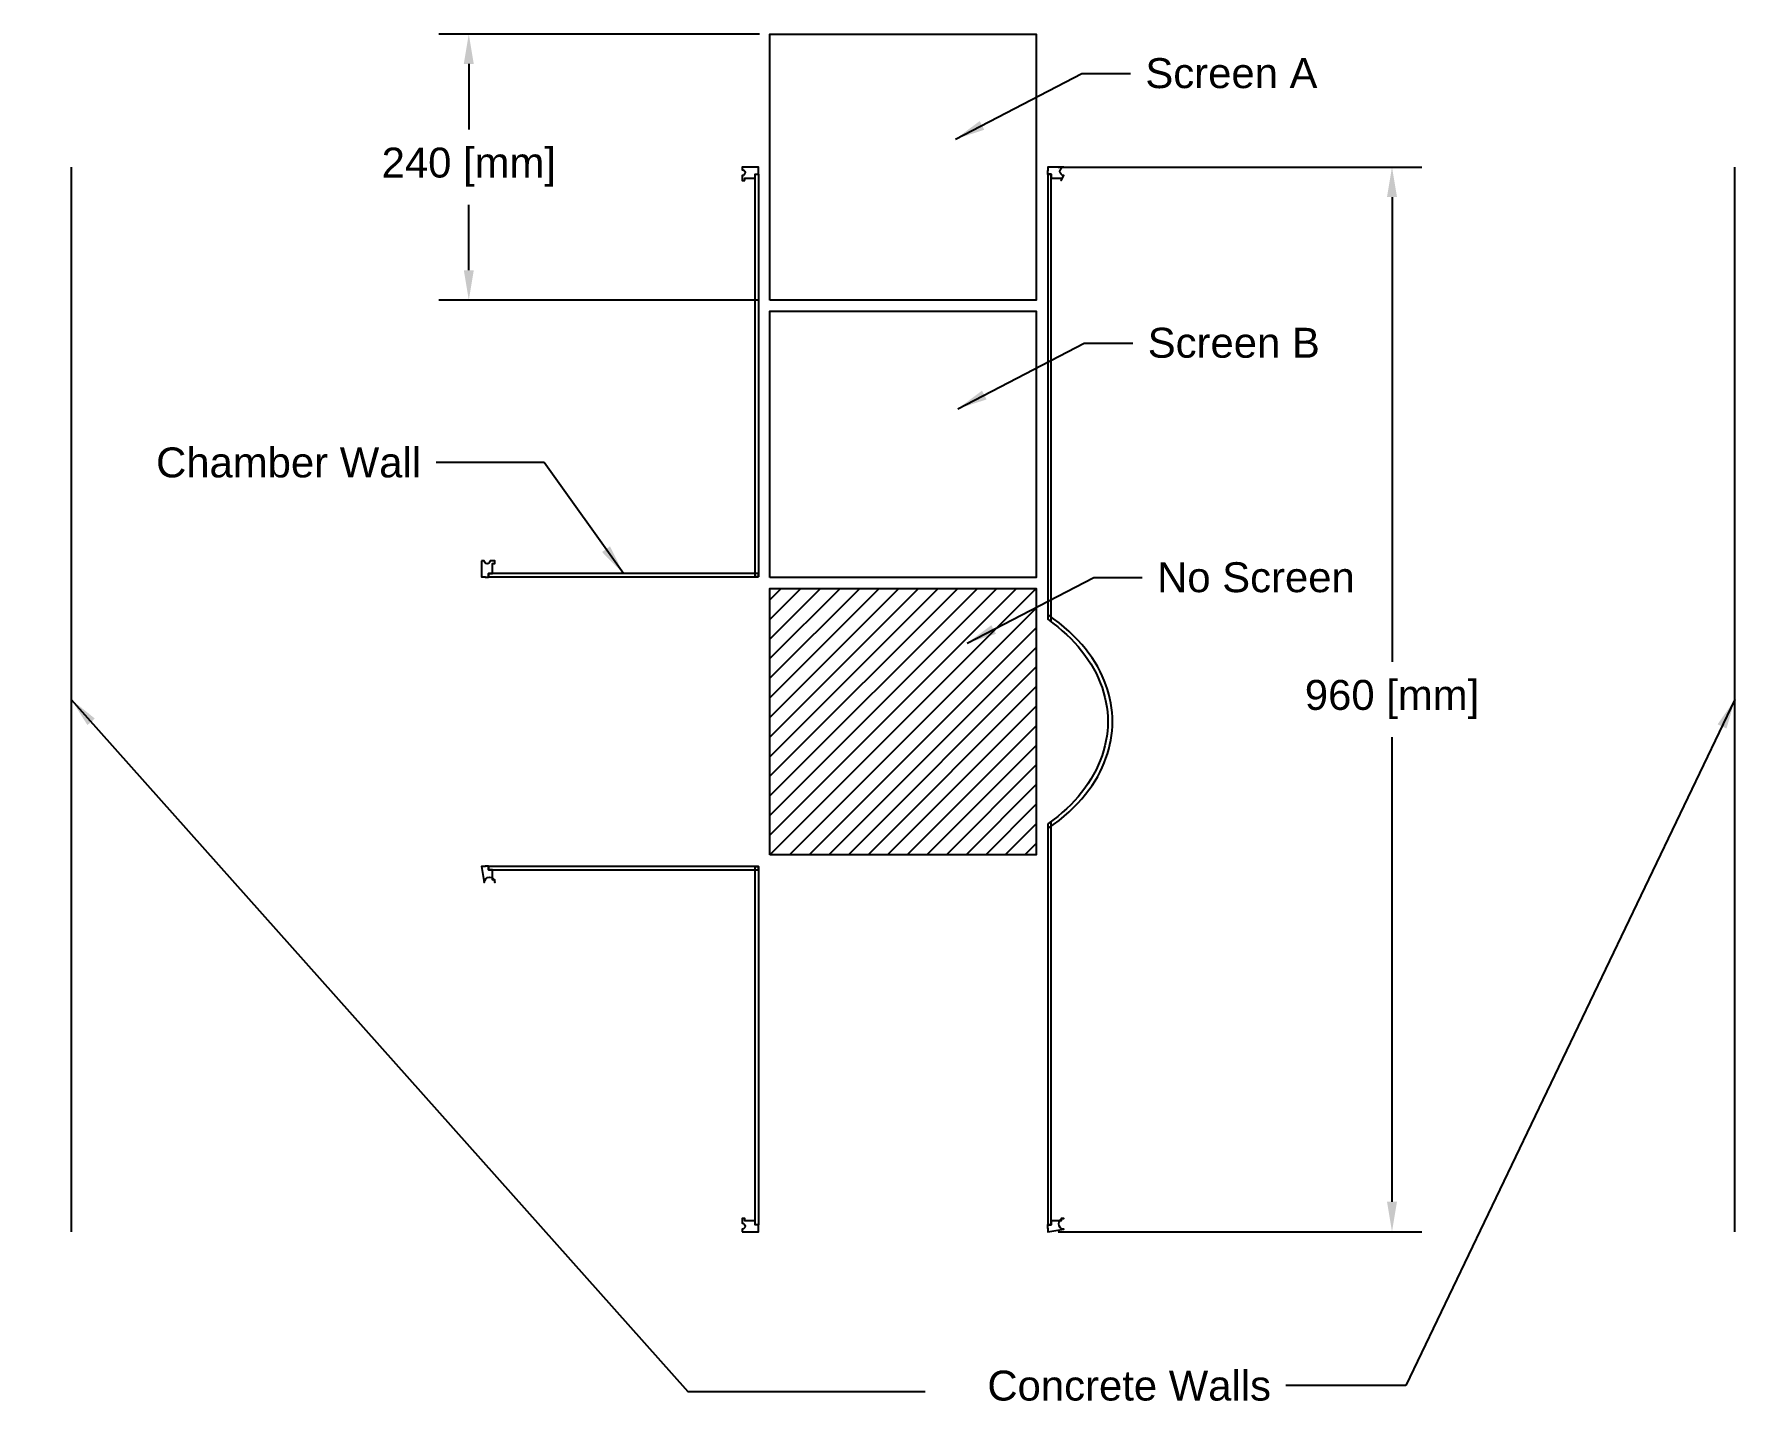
# Model space of a CAD drawing. Extents: x -784 to 750, y -613 to 620.
import ezdxf

# ---------------------------------------------------------------- set-up
doc = ezdxf.new("R2010")
doc.units = 0
doc.header["$MEASUREMENT"] = 0
doc.layers.get('Defpoints').update_dxf_attribs({"linetype": 'CONTINUOUS'})
for name, color, linetype in [('concreteWalls', 1, 'CONTINUOUS'), ('dims', 3, 'CONTINUOUS'), ('pipeWalls', 7, 'CONTINUOUS'), ('screens', 7, 'CONTINUOUS')]:
    doc.layers.add(name, color=color, linetype=linetype)
doc.styles.get("Standard").update_dxf_attribs({"font": 'ARIAL.TTF'})
doc.dimstyles.get("Standard").update_dxf_attribs({"dimtxt": 0.18, "dimasz": 0.18, "dimexe": 0.18, "dimexo": 0.0625, "dimgap": 0.09, "dimtad": 0, "dimtih": 1, "dimtoh": 1, "dimdec": 4, "dimzin": 0, "dimdsep": 46, "dimtxsty": 'STANDARD', "dimcen": 0.09, "dimadec": 0, "dimazin": 0, "dimtfac": 1, "dimtdec": 4, "dimtofl": 0, "dimtmove": 0, "dimatfit": 3, "dimfxl": 1, "dimtolj": 1, "dimtzin": 0, "dimarcsym": 0})

# ---------------------------------------------------------------- blocks, each defined once
blk = doc.blocks.new('*D15')
at = {"layer": 'Defpoints', "color": 0}
for p in [(-120, 619.9999999999999), (-391.5451504107473, 380), (-120, 380)]:
    blk.add_point(p, dxfattribs=at)
at = {"layer": 'dims', "color": 0, "linetype": 'ByBlock', "lineweight": -2}
for p, q in [((-129.375, 619.9999999999999), (-418.5451504107473, 619.9999999999999)), ((-391.5451504107473, 592.9999999999999), (-391.5451504107473, 534.03125)), ((-391.5451504107473, 407), (-391.5451504107473, 465.9687499999999)), ((-129.375, 380), (-418.5451504107473, 380))]:
    blk.add_line(p, q, dxfattribs=at)
at = {"layer": 'dims', "color": 0}
for points in [[(-387.0451504107473, 592.9999999999999), (-396.0451504107473, 592.9999999999999), (-391.5451504107473, 619.9999999999999)], [(-396.0451504107473, 407), (-387.0451504107473, 407), (-391.5451504107473, 380)]]:
    blk.add_solid(points, dxfattribs=at)
at = {"layer": 'dims', "color": 0, "linetype": 'ByBlock', "insert": (-391.5451504107473, 499.9999999999999), "char_height": 27, "attachment_point": 5}
blk.add_mtext('\\A1;240 [mm]', dxfattribs=at)
blk = doc.blocks.new('*D16')
at = {"layer": 'Defpoints', "color": 0}
for p in [(130.5000000000006, 499.9999999999999), (440.7871042614539, 499.9999999999999), (130.4999999999994, -460.0000000000001)]:
    blk.add_point(p, dxfattribs=at)
at = {"layer": 'dims', "color": 0, "linetype": 'ByBlock', "lineweight": -2}
for p, q in [((139.8750000000006, 499.9999999999999), (467.7871042614539, 499.9999999999999)), ((440.7871042614539, 472.9999999999999), (440.7871042614539, 54.03124999999989)), ((440.7871042614539, -433.0000000000001), (440.7871042614539, -14.03125000000011)), ((139.8749999999994, -460.0000000000001), (467.7871042614539, -460.0000000000001))]:
    blk.add_line(p, q, dxfattribs=at)
at = {"layer": 'dims', "color": 0}
for points in [[(445.2871042614539, 472.9999999999999), (436.2871042614539, 472.9999999999999), (440.7871042614539, 499.9999999999999)], [(436.2871042614539, -433.0000000000001), (445.2871042614539, -433.0000000000001), (440.7871042614539, -460.0000000000001)]]:
    blk.add_solid(points, dxfattribs=at)
at = {"layer": 'dims', "color": 0, "linetype": 'ByBlock', "insert": (440.7871042614539, 19.99999999999989), "char_height": 27, "attachment_point": 5}
blk.add_mtext('\\A1;960 [mm]', dxfattribs=at)

msp = doc.modelspace()

# ---------------------------------------------------------------- hatches: boundary and pattern name
at = {"layer": 'screens', "linetype": 'ByBlock'}
h = msp.add_hatch(dxfattribs=at)
h.set_pattern_fill('ANSI31', color=6, scale=100, style=0)
h.set_pattern_definition([(45, (0, 0), (-8.838834764831843, 8.838834764831844), [])])
h.paths.add_polyline_path([(-120, -120), (-120, 119.9999999999999), (120, 120), (120, -119.9999999999999)])

# ---------------------------------------------------------------- linework, layer by layer
at = {"layer": 'concreteWalls', "linetype": 'ByBlock'}
for p, q in [((-749.9999999999993, 500.0000000000009), (-750.0000000000007, -460)), ((749.9999999999995, -460.0000000000009), (750.0000000000005, 500.0000000000001))]:
    msp.add_line(p, q, dxfattribs=at)
at = {"layer": 'pipeWalls', "color": 0}
for p, q in [((135.7068467080001, 92.80862039239983), (130.5000000000001, 96.47356081069982)), ((130.5000000000001, 96.47356081069982), (130.5000000000001, 92.27743494479984)), ((130.5000000000001, 92.27743494479984), (135.0767685540001, 88.92074100169982)), ((140.6360453760001, 89.06327715129983), (135.7068467080001, 92.80862039239983)), ((135.0767685540001, 88.92074100169982), (139.4316303290001, 85.49015702669983)), ((139.4316303290001, 85.49015702669983), (143.5565169670001, 82.00647507019981)), ((145.2869871550001, 85.25042008519982), (140.6360453760001, 89.06327715129983)), ((143.5565169670001, 82.00647507019981), (147.4433886140001, 78.49044902719982)), ((149.6593354930001, 81.38275096909982), (145.2869871550001, 85.25042008519982)), ((147.4433886140001, 78.49044902719982), (151.0938691970001, 74.94989813659981)), ((153.7574071740001, 77.46982682459982), (149.6593354930001, 81.38275096909982)), ((157.5893801700001, 73.5185952586998), (153.7574071740001, 77.46982682459982)), ((151.0938691970001, 74.94989813659981), (154.5332717220001, 71.36093455889981)), ((154.5332717220001, 71.36093455889981), (157.7904725400001, 67.6949010388998)), ((161.1635485490001, 69.5359242383998), (157.5893801700001, 73.5185952586998)), ((157.7904725400001, 67.6949010388998), (160.8940536640001, 63.9234308768998)), ((160.8940536640001, 63.9234308768998), (163.8549370950001, 60.0355907183998)), ((164.487810745, 65.5283486678998), (161.1635485490001, 69.5359242383998)), ((167.5690270440001, 61.5015294887998), (164.487810745, 65.5283486678998)), ((170.41388951, 57.46098602539979), (167.5690270440001, 61.5015294887998)), ((163.8549370950001, 60.0355907183998), (166.6566718100001, 56.04746889329979)), ((166.6566718100001, 56.04746889329979), (169.2804521200001, 51.97747817759979)), ((169.2804521200001, 51.97747817759979), (171.7078663060001, 47.84360877659979)), ((173.0291301160001, 53.41195400709979), (170.41388951, 57.46098602539979)), ((171.7078663060001, 47.84360877659979), (173.9295640730001, 43.65413176889979)), ((175.4218729000001, 49.35688312649978), (173.0291301160001, 53.41195400709979)), ((177.599464432, 45.29664175059978), (175.4218729000001, 49.35688312649978)), ((173.9295640730001, 43.65413176889979), (175.945256541, 39.40759910699978)), ((175.945256541, 39.40759910699978), (177.755048807, 35.10214017239978)), ((179.5692459390001, 41.23205907149977), (177.599464432, 45.29664175059978)), ((177.755048807, 35.10214017239978), (179.358786776, 30.73714465079978)), ((179.358786776, 30.73714465079978), (180.753303274, 26.32665326289978)), ((181.337870441, 37.16213249029978), (179.5692459390001, 41.23205907149977)), ((182.910778451, 33.08263209239977), (181.337870441, 37.16213249029978)), ((184.293287063, 28.98899944969977), (182.910778451, 33.08263209239977)), ((180.753303274, 26.32665326289978), (181.933487206, 21.89415901029978)), ((181.933487206, 21.89415901029978), (182.894195075, 17.46331243229978)), ((182.894195075, 17.46331243229978), (183.631469729, 13.05540714339977)), ((185.490142582, 24.87753741509977), (184.293287063, 28.98899944969977)), ((186.502568819, 20.74986406219977), (185.490142582, 24.87753741509977)), ((187.330447177, 16.60962306969977), (186.502568819, 20.74986406219977)), ((187.973663165, 12.46047004139977), (187.330447177, 16.60962306969977)), ((183.631469729, 13.05540714339977), (184.149240823, 8.676067920219772)), ((184.149240823, 8.676067920219772), (184.454655374, 4.324527558899772)), ((184.454655374, 4.324527558899772), (184.55486989, -1.054e-13)), ((188.432325128, 8.306322810669768), (187.973663165, 12.46047004139977)), ((188.706809969, 4.151415238319767), (188.432325128, 8.306322810669768)), ((188.797510577, -8.94e-14), (188.706809969, 4.151415238319767)), ((183.635639267, -13.02611416130023), (182.901034665, -17.42744824620022)), ((184.151237186, -8.654978966540227), (183.635639267, -13.02611416130023)), ((184.455190273, -4.313221095860229), (184.151237186, -8.654978966540227)), ((184.55486989, -1.054e-13), (184.455190273, -4.313221095860229)), ((187.329550314, -16.61328677140023), (187.973350604, -12.46296356970023)), ((187.973350604, -12.46296356970023), (188.432252584, -8.308035713240233)), ((188.432252584, -8.308035713240233), (188.706783594, -4.152418315020234)), ((188.706783594, -4.152418315020234), (188.797510577, -8.94e-14)), ((180.766148627, -26.28248327440022), (179.374576907, -30.69103396660022)), ((181.943284217, -21.85336751080022), (180.766148627, -26.28248327440022)), ((182.901034665, -17.42744824620022), (181.943284217, -21.85336751080022)), ((182.911940329, -33.08046673490023), (184.292359202, -28.99154590250023)), ((184.292359202, -28.99154590250023), (185.488358177, -24.88230992480023)), ((185.488358177, -24.88230992480023), (186.500989568, -20.75464529080023)), ((186.500989568, -20.75464529080023), (187.329550314, -16.61328677140023)), ((173.9516688939999, -43.60997475420022), (171.7306460189999, -47.8026486151002)), ((175.965856295, -39.36152467210022), (173.9516688939999, -43.60997475420022)), ((175.426304068, -49.34794756090022), (177.6046572809999, -45.28541258020022)), ((177.773485806, -35.05541631130022), (175.965856295, -39.36152467210022)), ((177.6046572809999, -45.28541258020022), (179.574462696, -41.22092384020023)), ((179.374576907, -30.69103396660022), (177.773485806, -35.05541631130022)), ((179.574462696, -41.22092384020023), (181.341443105, -37.15465987110023)), ((181.341443105, -37.15465987110023), (182.911940329, -33.08046673490023)), ((163.8725363539999, -60.0119159575002), (160.906411635, -63.9080174107002)), ((166.677513002, -56.01676572550021), (163.8725363539999, -60.0119159575002)), ((169.3029000669999, -51.9410049722002), (166.677513002, -56.01676572550021)), ((167.5841652999999, -61.48701638610021), (170.4224495589999, -57.4520357435002)), ((171.7306460189999, -47.8026486151002), (169.3029000669999, -51.9410049722002)), ((170.4224495589999, -57.4520357435002), (173.0340316219999, -53.40475600990021)), ((173.0340316219999, -53.40475600990021), (175.426304068, -49.34794756090022)), ((151.0817841669999, -74.96151671910019), (147.4254904379999, -78.50717659740019)), ((154.5293814929999, -71.36444551040019), (151.0817841669999, -74.96151671910019)), ((153.7519369389999, -77.47372235230019), (157.5994375419999, -73.5080982822002)), ((157.7953337949999, -67.6888797994002), (154.5293814929999, -71.36444551040019)), ((157.5994375419999, -73.5080982822002), (161.1834506529999, -69.51645544910019)), ((160.906411635, -63.9080174107002), (157.7953337949999, -67.6888797994002)), ((161.1834506529999, -69.51645544910019), (164.5082587279999, -65.5087454393002)), ((164.5082587279999, -65.5087454393002), (167.5841652999999, -61.48701638610021)), ((135.0662317109999, -88.92887696090017), (130.4999999999999, -92.27743434480017)), ((139.4144541349999, -85.50446908970017), (135.0662317109999, -88.92887696090017)), ((135.6899329119999, -92.82219641520017), (140.6091759249999, -89.08594134510017)), ((143.5368153679999, -82.02398859880019), (139.4144541349999, -85.50446908970017)), ((140.6091759249999, -89.08594134510017), (145.2585405799999, -85.27508425870019)), ((147.4254904379999, -78.50717659740019), (143.5368153679999, -82.02398859880019)), ((145.2585405799999, -85.27508425870019), (149.6389609949999, -81.40036410480019)), ((149.6389609949999, -81.40036410480019), (153.7519369389999, -77.47372235230019)), ((130.4999999999999, -92.27743434480017), (130.4999110979999, -96.47318211220018)), ((130.4999110979999, -96.47318211220018), (135.6899329119999, -92.82219641520017))]:
    msp.add_line(p, q, dxfattribs=at)
for points in [[(-142.5999999999994, 488.0000000000002), (-142.5999999999994, 490.1000000000002), (-133.4999999999994, 490.1000000000001), (-133.4999999999994, 493.7500000000001), (-130.2999999999994, 493.7500000000001), (-130.2999999999994, 496.7500000000001), (-130.4999999999994, 496.7500000000001), (-130.4999999999994, 500.0000000000001), (-144.9999999999994, 500.0000000000002), (-144.9999999999994, 497.6587967200002, -0.970363766541), (-144.9999999999994, 492.3412032800002), (-144.9999999999994, 488.0000000000002)], [(145.0000000000006, 492.3412032799998), (145.0000000000006, 492.3412032799998, -0.970363766541), (145.0000000000006, 499.9999999999998), (145.0000000000006, 499.9999999999998), (130.5000000000006, 499.9999999999999), (130.5000000000006, 496.7499999999999), (130.3000000000006, 496.7499999999999), (130.3000000000006, 493.7499999999999), (133.5000000000006, 493.7499999999999), (133.5000000000006, 490.0999999999999), (142.6000000000006, 490.0999999999999), (142.6000000000006, 487.9999999999998)], [(-379.9999999999998, 145.0000000000005), (-379.9999999999999, 130.5000000000005), (-376.7499999999999, 130.5000000000005), (-376.7499999999999, 130.3000000000005), (-373.7499999999999, 130.3000000000005), (-373.7499999999999, 133.5000000000005), (-370.0999999999999, 133.5000000000005), (-370.0999999999999, 142.6000000000004), (-367.9999999999998, 142.6000000000004), (-367.9999999999998, 145.0000000000005), (-372.3412032799998, 145.0000000000005, -0.970363766541), (-377.6587967199998, 145.0000000000005)], [(-373.7500000000001, -133.4999999999995), (-373.7500000000001, -130.2999999999996), (-376.7500000000001, -130.2999999999996), (-376.7500000000001, -130.4999999999995), (-380.0000000000001, -130.4999999999995), (-377.6587967200002, -144.9999999999995), (-377.6587967200002, -144.9999999999995, -0.970363766541), (-368.0000000000002, -144.9999999999995), (-368.0000000000002, -144.9999999999995), (-368.0000000000002, -142.5999999999995), (-370.1000000000002, -142.5999999999995), (-370.1000000000001, -133.4999999999995)], [(-145.0000000000006, -459.9999999999998), (-130.5000000000006, -459.9999999999999), (-130.5000000000006, -456.7499999999999), (-130.3000000000006, -456.7499999999999), (-130.3000000000006, -453.7499999999999), (-133.5000000000006, -453.7499999999999), (-133.5000000000006, -450.0999999999999), (-142.6000000000006, -450.0999999999999), (-142.6000000000006, -447.9999999999998), (-145.0000000000006, -447.9999999999998), (-145.0000000000006, -452.3412032799998, -0.970363766541), (-145.0000000000006, -457.6587967199998)], [(133.4999999999994, -453.7500000000001), (130.2999999999994, -453.7500000000001), (130.2999999999994, -456.7500000000001), (130.4999999999994, -456.7500000000001), (130.4999999999994, -460.0000000000001), (144.9999999999994, -457.6587967200002), (144.9999999999994, -457.6587967200002, -0.970363766541), (144.9999999999994, -448.0000000000002), (144.9999999999994, -448.0000000000002), (142.5999999999994, -448.0000000000002), (142.5999999999994, -450.1000000000002), (133.4999999999994, -450.1000000000001)]]:
    msp.add_lwpolyline(points, format="xyb", close=True, dxfattribs=at)
for points in [[(-130.5011912179998, 130.5011905340002), (-133.4999999999998, 130.5000000000002), (-133.4999999999994, 493.7500000000001), (-130.4999999999994, 493.7500000000001)], [(130.5000000000006, 493.7499999999999), (130.5000000000001, 92.27743494479984), (133.5000000000001, 90.10618735689982), (133.5000000000006, 493.7499999999999)], [(-130.5000100119998, 130.5000100120002), (-130.5000021499998, 133.5000020950002), (-373.7499999999999, 133.5000000000005), (-373.7499999999999, 130.5000000000005)], [(130.4999999999999, -92.27743434480017), (130.4999999999994, -453.7500000000001), (133.4999999999994, -453.7500000000001), (133.4999999999999, -90.10618735690016)], [(-130.5000076150002, -133.5000074189998), (-130.5000160680002, -130.5000160679998), (-373.7500000000001, -130.4999999999995), (-373.7500000000001, -133.4999999999995)], [(-130.5000000000006, -453.7499999999999), (-133.5000000000006, -453.7499999999999), (-133.5000006000002, -130.4999999999998), (-130.5000000000002, -130.5011774119998)]]:
    msp.add_lwpolyline(points, close=True, dxfattribs=at)
at = {"layer": 'screens', "color": 6, "linetype": 'ByBlock'}
for points in [[(-120, 380), (-120, 619.9999999999999), (120, 620), (120, 380.0000000000001)], [(-120, 130), (-120, 369.9999999999999), (120, 370), (120, 130.0000000000001)], [(-120, -120), (-120, 119.9999999999999), (120, 120), (120, -119.9999999999999)]]:
    msp.add_lwpolyline(points, close=True, dxfattribs=at)

# ---------------------------------------------------------------- texts
at = {"layer": 'dims', "linetype": 'ByBlock', "char_height": 27}
for s, insert, width, attachment_point in [('Screen A', (218.4523033513324, 570.8418498097617), 219.7711845237335, 7), ('{Screen B}', (220.5663532025222, 327.7261169229409), 219.7711845237335, 7), ('{No Screen}', (229.0225526072811, 116.3211318039663), 219.7711845237335, 7), ('{Concrete Walls}', (331.6914088094821, -585.1895373980301), 433.380219493898, 3)]:
    msp.add_mtext(s, dxfattribs=dict(at, insert=insert, width=width, attachment_point=attachment_point))
at = {"layer": 'dims', "linetype": 'ByBlock', "insert": (-434.5616622468009, 247.2175915079324), "char_height": 27, "attachment_point": 3}
msp.add_mtext('Chamber Wall', dxfattribs=at)

# ---------------------------------------------------------------- dimensions: what is measured, and where the dimension line sits
at = {"layer": 'dims', "linetype": 'ByBlock'}
for base, p1, p2, override, picture, middle in [((-391.5451504107473, 380), (-120, 619.9999999999999), (-120, 380), {"dimscale": 150, "dimdec": 0, "dimlfac": 1, "dimpost": ' [mm]', "dimtmove": 2}, '*D15', (-391.5451504107473, 499.9999999999999)), ((440.7871042614539, 499.9999999999999), (130.4999999999994, -460.0000000000001), (130.5000000000006, 499.9999999999999), {"dimscale": 150, "dimdec": 0, "dimlfac": 1, "dimrnd": 0, "dimpost": '<> [mm]', "dimtmove": 2}, '*D16', (440.7871042614539, 19.99999999999989))]:
    dim = msp.add_linear_dim(base=base, p1=p1, p2=p2, angle=90, dimstyle='Standard', override=override, dxfattribs=at)
    dim.commit()
    dim.dimension.update_dxf_attribs({"geometry": picture, "text_midpoint": middle})

# ---------------------------------------------------------------- leaders
at = {"layer": 'dims', "linetype": 'ByBlock', "annotation_type": 0, "has_hookline": 1}
for points, hookline_direction, text_width in [([(47.12426540496284, 525.1484539764488), (161.2829573692092, 584.3418498097617), (204.9523033513324, 584.3418498097617)], 0, 181.2455357142857), ([(49.23831525615259, 282.032721089628), (163.397007220399, 341.2261169229409), (207.0663532025222, 341.2261169229409)], 0, 178.7142857142857), ([(-252.1250010749998, 133.5000010475003), (-323.5740450593393, 233.7175915079324), (-421.0616622468009, 233.7175915079324)], 1, 268.7142857142857), ([(57.69451466091158, 70.62773597065336), (171.853206625158, 129.8211318039663), (215.5225526072811, 129.8211318039663)], 0, 203.0625), ([(750, 19.9999999999996), (453.3392752528924, -598.6895373980301), (345.1914088094821, -598.6895373980301)], 1, 294.3482142857142)]:
    msp.add_leader(points, dimstyle='Standard', override={"dimscale": 150, "dimtad": 0, "dimtmove": 2}, dxfattribs=dict(at, hookline_direction=hookline_direction, text_width=text_width))
at = {"layer": 'dims', "linetype": 'ByBlock', "annotation_type": 0, "has_hookline": 1, "hookline_direction": 1}
msp.add_leader([(-750, 20.00000000000045), (-194.0884916739673, -603.9746620260046), (19.9590557589944, -603.9746620260046)], dimstyle='Standard', override={"dimscale": 150, "dimtad": 0, "dimtmove": 2}, dxfattribs=at)

doc.saveas('drawing.dxf')
